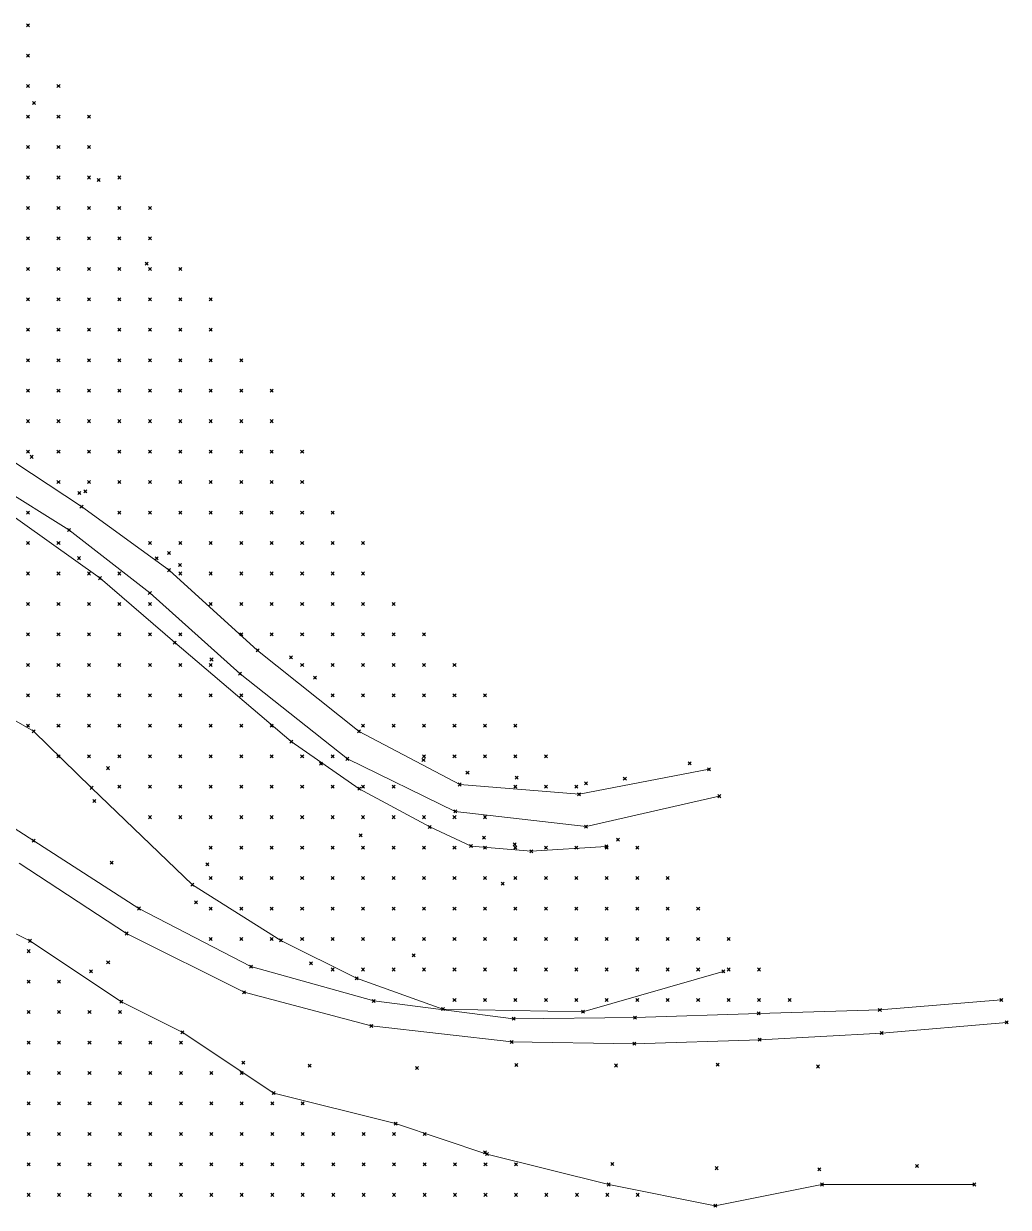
# Model space of a CAD drawing. Header units: metres. Extents: x 441556 to 446409, y 432338 to 461058.
# Drawn here: x 444674 to 444770.9, y 444866.3 to 444982.8 of the extents above; entities that cross this region are included whole.
import ezdxf

# ---------------------------------------------------------------- set-up
doc = ezdxf.new("R2010")
doc.units = ezdxf.units.M
doc.header["$MEASUREMENT"] = 0
doc.header["$PDMODE"] = 35
doc.header["$PDSIZE"] = 0.15
for name, color, linetype, lineweight in [('DTM-BRE-RevN_GRP_DRUM PAMANT', 2, 'Continuous', 0), ('DTM-BRE-RevN_GRP_TALUZ JOS', 2, 'Continuous', 0), ('DTM-BRE-RevN_GRP_TALUZ SUS', 2, 'Continuous', 0), ('DTM-NOK-RevN_bathymetry', 6, 'Continuous', 0), ('DTM-NOK-RevN_LIDAR_co_lidar', 91, 'Continuous', 0), ('DTM-NOK-RevN_RTK', 32, 'Continuous', 0)]:
    doc.layers.add(name, color=color, linetype=linetype, lineweight=lineweight)

msp = doc.modelspace()

# ---------------------------------------------------------------- linework, layer by layer
at = {"layer": 'DTM-BRE-RevN_GRP_DRUM PAMANT'}
for p, q in [((444668.48, 444942.659, 355.868), (444679.679, 444935.28, 355.06)), ((444678.448, 444932.986, 354.94), (444667.073, 444940.076, 355.841)), ((444679.679, 444935.28, 355.06), (444688.309, 444929.025, 354.352)), ((444686.406, 444926.785, 354.3), (444678.448, 444932.986, 354.94)), ((444688.309, 444929.025, 354.352), (444697.019, 444921.13, 353.484)), ((444695.295, 444918.827, 353.482), (444686.406, 444926.785, 354.3)), ((444697.019, 444921.13, 353.484), (444707.014, 444913.147, 352.878)), ((444705.858, 444910.449, 352.895), (444695.295, 444918.827, 353.482)), ((444707.014, 444913.147, 352.878), (444716.928, 444907.921, 352.258)), ((444716.48, 444905.267, 352.192), (444705.858, 444910.449, 352.895)), ((444728.679, 444906.952, 351.69), (444741.467, 444909.419, 351.091)), ((444674.974, 444902.375, 338.617), (444664.986, 444908.829, 338.723)), ((444716.928, 444907.921, 352.258), (444728.679, 444906.952, 351.69)), ((444742.475, 444906.77, 351.044), (444729.359, 444903.774, 351.644)), ((444729.359, 444903.774, 351.644), (444716.48, 444905.267, 352.192)), ((444685.34, 444895.71, 338.541), (444674.974, 444902.375, 338.617)), ((444684.123, 444893.247, 338.543), (444673.556, 444900.19, 338.639)), ((444696.36, 444889.994, 338.455), (444685.34, 444895.71, 338.541)), ((444695.69, 444887.467, 338.529), (444684.123, 444893.247, 338.543)), ((444708.458, 444886.611, 338.444), (444696.36, 444889.994, 338.455)), ((444708.217, 444884.154, 338.36), (444695.69, 444887.467, 338.529)), ((444722.223, 444884.851, 338.449), (444708.458, 444886.611, 338.444)), ((444770.243, 444886.703, 338.955), (444758.286, 444885.727, 338.822)), ((444734.184, 444884.969, 338.513), (444722.223, 444884.851, 338.449)), ((444746.368, 444885.378, 338.68), (444734.184, 444884.969, 338.513)), ((444758.286, 444885.727, 338.822), (444746.368, 444885.378, 338.68)), ((444722.036, 444882.573, 338.357), (444708.217, 444884.154, 338.36)), ((444770.789, 444884.492, 339.057), (444758.481, 444883.447, 338.819)), ((444734.106, 444882.393, 338.516), (444722.036, 444882.573, 338.357)), ((444746.457, 444882.789, 338.655), (444734.106, 444882.393, 338.516)), ((444758.481, 444883.447, 338.819), (444746.457, 444882.789, 338.655))]:
    msp.add_line(p, q, dxfattribs=at)
at = {"layer": 'DTM-BRE-RevN_GRP_TALUZ JOS'}
for p, q in [((444674.967, 444913.166, 339.902), (444661.829, 444920.626, 339.585)), ((444680.667, 444907.591, 339.75), (444674.967, 444913.166, 339.902)), ((444690.605, 444898.049, 339.122), (444680.667, 444907.591, 339.75)), ((444699.312, 444892.566, 339.167), (444690.605, 444898.049, 339.122)), ((444706.772, 444888.839, 338.84), (444699.312, 444892.566, 339.167)), ((444742.869, 444889.51, 338.764), (444729.059, 444885.538, 338.403)), ((444715.264, 444885.809, 338.366), (444706.772, 444888.839, 338.84)), ((444729.059, 444885.538, 338.403), (444715.264, 444885.809, 338.366))]:
    msp.add_line(p, q, dxfattribs=at)
at = {"layer": 'DTM-BRE-RevN_GRP_TALUZ SUS'}
for p, q in [((444681.51, 444928.237, 353.454), (444670.43, 444936.11, 354.835)), ((444688.865, 444921.898, 353.001), (444681.51, 444928.237, 353.454)), ((444700.336, 444912.149, 352.216), (444688.865, 444921.898, 353.001)), ((444707.023, 444907.502, 352.29), (444700.336, 444912.149, 352.216)), ((444713.969, 444903.74, 352.119), (444707.023, 444907.502, 352.29)), ((444718.034, 444901.857, 351.448), (444713.969, 444903.74, 352.119)), ((444723.964, 444901.351, 351.165), (444718.034, 444901.857, 351.448)), ((444731.35, 444901.823, 350.768), (444723.964, 444901.351, 351.165)), ((444662.61, 444898.525, 336.15), (444674.608, 444892.526, 336.321)), ((444674.608, 444892.526, 336.321), (444683.606, 444886.528, 336.113)), ((444683.606, 444886.528, 336.113), (444689.605, 444883.528, 336.064)), ((444689.605, 444883.528, 336.064), (444698.603, 444877.53, 335.351)), ((444698.603, 444877.53, 335.351), (444710.6, 444874.53, 335.248)), ((444710.6, 444874.53, 335.248), (444719.598, 444871.531, 335.182)), ((444719.598, 444871.531, 335.182), (444731.596, 444868.532, 335.18)), ((444731.596, 444868.532, 335.18), (444742.078, 444866.436, 335.477)), ((444742.078, 444866.436, 335.477), (444752.591, 444868.532, 335.341)), ((444752.591, 444868.532, 335.341), (444767.588, 444868.532, 335.496))]:
    msp.add_line(p, q, dxfattribs=at)
at = {"layer": 'DTM-NOK-RevN_bathymetry'}
for p in [(444674.468, 444891.51, 335.724), (444674.468, 444888.51, 335.688), (444677.468, 444888.51, 335.724), (444674.468, 444885.511, 335.376), (444677.468, 444885.511, 335.529), (444680.467, 444885.511, 335.691), (444683.466, 444885.511, 335.724), (444674.468, 444882.512, 335.082), (444677.468, 444882.512, 335.235), (444680.467, 444882.512, 335.398), (444683.466, 444882.512, 335.552), (444686.466, 444882.512, 335.695), (444689.465, 444882.512, 335.724), (444674.468, 444879.512, 334.767), (444677.468, 444879.512, 334.92), (444680.467, 444879.512, 335.106), (444683.466, 444879.512, 335.266), (444686.466, 444879.512, 335.377), (444689.465, 444879.512, 335.49), (444692.464, 444879.512, 335.599), (444695.464, 444879.512, 335.708), (444674.468, 444876.513, 334.5), (444677.468, 444876.513, 334.673), (444680.467, 444876.513, 334.829), (444683.466, 444876.513, 334.98), (444686.466, 444876.513, 335.076), (444689.465, 444876.513, 335.19), (444692.464, 444876.513, 335.299), (444695.464, 444876.513, 335.413), (444698.463, 444876.513, 335.52), (444701.463, 444876.513, 335.639), (444674.468, 444873.514, 334.33), (444677.468, 444873.514, 334.384), (444680.467, 444873.514, 334.578), (444683.466, 444873.514, 334.661), (444686.466, 444873.514, 334.775), (444689.465, 444873.514, 334.891), (444692.464, 444873.514, 335), (444695.464, 444873.514, 335.114), (444698.463, 444873.514, 335.226), (444701.463, 444873.514, 335.366), (444704.462, 444873.514, 335.414), (444707.461, 444873.514, 335.458), (444710.461, 444873.514, 335.5), (444713.46, 444873.514, 335.561), (444674.468, 444870.514, 334.32), (444677.468, 444870.514, 334.304), (444680.467, 444870.514, 334.306), (444683.466, 444870.514, 334.323), (444686.466, 444870.514, 334.454), (444689.465, 444870.514, 334.571), (444692.464, 444870.514, 334.686), (444695.464, 444870.514, 334.801), (444698.463, 444870.514, 334.936), (444701.463, 444870.514, 335.074), (444704.462, 444870.514, 335.121), (444707.461, 444870.514, 335.165), (444710.461, 444870.514, 335.218), (444713.46, 444870.514, 335.318), (444716.459, 444870.514, 335.429), (444719.459, 444870.514, 335.534), (444722.458, 444870.514, 335.647), (444674.468, 444867.515, 334.337), (444677.468, 444867.515, 334.331), (444680.467, 444867.515, 334.324), (444683.466, 444867.515, 334.291), (444686.466, 444867.515, 334.269), (444689.465, 444867.515, 334.298), (444692.464, 444867.515, 334.387), (444695.464, 444867.515, 334.53), (444698.463, 444867.515, 334.653), (444701.463, 444867.515, 334.8), (444704.462, 444867.515, 334.848), (444707.461, 444867.515, 334.894), (444710.461, 444867.515, 334.993), (444713.46, 444867.515, 335.093), (444716.459, 444867.515, 335.204), (444719.459, 444867.515, 335.31), (444722.458, 444867.515, 335.422), (444725.457, 444867.515, 335.527), (444728.457, 444867.515, 335.641), (444731.456, 444867.515, 335.714), (444734.456, 444867.515, 335.717)]:
    msp.add_point(p, dxfattribs=at)
at = {"layer": 'DTM-NOK-RevN_LIDAR_co_lidar'}
for p in [(444674.415, 444982.684, 387.111), (444674.415, 444979.685, 385.736), (444674.415, 444976.685, 384.083), (444677.414, 444976.685, 385.439), (444674.415, 444973.686, 382.413), (444677.414, 444973.686, 383.807), (444680.413, 444973.686, 385.023), (444674.415, 444970.687, 380.595), (444677.414, 444970.687, 381.913), (444680.413, 444970.687, 383.132), (444674.415, 444967.687, 378.698), (444677.414, 444967.687, 380.045), (444680.413, 444967.687, 381.145), (444683.413, 444967.687, 382.241), (444674.415, 444964.688, 376.721), (444677.414, 444964.688, 378.037), (444680.413, 444964.688, 378.972), (444683.413, 444964.688, 379.942), (444686.412, 444964.688, 381.407), (444674.415, 444961.689, 374.71), (444677.414, 444961.689, 375.777), (444680.413, 444961.689, 376.541), (444683.413, 444961.689, 377.656), (444686.412, 444961.689, 378.997), (444674.415, 444958.689, 372.477), (444677.414, 444958.689, 373.162), (444680.413, 444958.689, 373.899), (444683.413, 444958.689, 375.17), (444686.412, 444958.689, 376.684), (444689.411, 444958.689, 378.012), (444674.415, 444955.69, 369.98), (444677.414, 444955.69, 370.51), (444680.413, 444955.69, 371.374), (444683.413, 444955.69, 372.654), (444686.412, 444955.69, 374.47), (444689.411, 444955.69, 375.655), (444692.411, 444955.69, 377.181), (444674.415, 444952.691, 367.611), (444677.414, 444952.691, 368.265), (444680.413, 444952.691, 369.263), (444683.413, 444952.691, 370.712), (444686.412, 444952.691, 372.1), (444689.411, 444952.691, 373.421), (444692.411, 444952.691, 375.151), (444674.415, 444949.691, 365.112), (444677.414, 444949.691, 365.722), (444680.413, 444949.691, 366.697), (444683.413, 444949.691, 368.807), (444686.412, 444949.691, 370.055), (444689.411, 444949.691, 371.186), (444692.411, 444949.691, 373.258), (444695.41, 444949.691, 375.1), (444674.415, 444946.692, 361.541), (444677.414, 444946.692, 362.366), (444680.413, 444946.692, 363.036), (444683.413, 444946.692, 365.937), (444686.412, 444946.692, 367.431), (444689.411, 444946.692, 368.955), (444692.411, 444946.692, 370.895), (444695.41, 444946.692, 372.796), (444698.409, 444946.692, 374.572), (444674.415, 444943.693, 357.51), (444677.414, 444943.693, 358.888), (444680.413, 444943.693, 359.908), (444683.413, 444943.693, 361.126), (444686.412, 444943.693, 362.687), (444689.411, 444943.693, 366.467), (444692.411, 444943.693, 367.175), (444695.41, 444943.693, 368.887), (444698.409, 444943.693, 371.477), (444674.415, 444940.693, 355.744), (444677.414, 444940.693, 356.127), (444680.413, 444940.693, 357.119), (444683.413, 444940.693, 358.116), (444686.412, 444940.693, 359.116), (444689.411, 444940.693, 360.831), (444692.411, 444940.693, 362.7), (444695.41, 444940.693, 364.108), (444698.409, 444940.693, 366.891), (444701.409, 444940.693, 368.131), (444677.414, 444937.694, 355.057), (444680.413, 444937.694, 355.377), (444683.413, 444937.694, 355.867), (444686.412, 444937.694, 356.8), (444689.411, 444937.694, 358.956), (444692.411, 444937.694, 360.862), (444695.41, 444937.694, 362.378), (444698.409, 444937.694, 365.273), (444701.409, 444937.694, 367.727), (444674.415, 444934.695, 354.585), (444683.413, 444934.695, 354.825), (444686.412, 444934.695, 355.402), (444689.411, 444934.695, 357.132), (444692.411, 444934.695, 359.24), (444695.41, 444934.695, 361.442), (444698.409, 444934.695, 362.947), (444701.409, 444934.695, 365.683), (444704.408, 444934.695, 369.861), (444674.415, 444931.695, 352.525), (444677.414, 444931.695, 353.895), (444686.412, 444931.695, 354.33), (444689.411, 444931.695, 355.656), (444692.411, 444931.695, 358.029), (444695.41, 444931.695, 359.613), (444698.409, 444931.695, 361.217), (444701.409, 444931.695, 364.058), (444704.408, 444931.695, 365.986), (444707.407, 444931.695, 369.2), (444674.415, 444928.696, 349.971), (444677.414, 444928.696, 351.706), (444680.413, 444928.696, 353.348), (444683.413, 444928.696, 353.953), (444689.411, 444928.696, 354.246), (444692.411, 444928.696, 355.425), (444695.41, 444928.696, 357.331), (444698.409, 444928.696, 359.073), (444701.409, 444928.696, 361.12), (444704.408, 444928.696, 363.491), (444707.407, 444928.696, 366.053), (444674.415, 444925.697, 347.687), (444677.414, 444925.697, 349.681), (444680.413, 444925.697, 351.247), (444683.413, 444925.697, 352.696), (444686.412, 444925.697, 353.688), (444692.411, 444925.697, 354.027), (444695.41, 444925.697, 354.769), (444698.409, 444925.697, 356.437), (444701.409, 444925.697, 358.206), (444704.408, 444925.697, 359.807), (444707.407, 444925.697, 362.023), (444710.407, 444925.697, 363.837), (444674.415, 444922.697, 345.538), (444677.414, 444922.697, 346.985), (444680.413, 444922.697, 349.279), (444683.413, 444922.697, 351.028), (444686.412, 444922.697, 352.337), (444689.411, 444922.697, 353.359), (444695.41, 444922.697, 353.576), (444698.409, 444922.697, 354.078), (444701.409, 444922.697, 355.587), (444704.408, 444922.697, 357.139), (444707.407, 444922.697, 359.234), (444710.407, 444922.697, 360.972), (444713.406, 444922.697, 362.372), (444674.415, 444919.698, 343.654), (444677.414, 444919.698, 345.213), (444680.413, 444919.698, 347.018), (444683.413, 444919.698, 348.626), (444686.412, 444919.698, 350.435), (444689.411, 444919.698, 352.059), (444692.411, 444919.698, 353.04), (444701.409, 444919.698, 353.692), (444704.408, 444919.698, 354.834), (444707.407, 444919.698, 356.576), (444710.407, 444919.698, 358.553), (444713.406, 444919.698, 360.263), (444716.406, 444919.698, 361.463), (444674.415, 444916.699, 341.818), (444677.414, 444916.699, 343.523), (444680.413, 444916.699, 345.151), (444683.413, 444916.699, 346.608), (444686.412, 444916.699, 348.357), (444689.411, 444916.699, 350.394), (444692.411, 444916.699, 351.601), (444695.41, 444916.699, 352.595), (444704.408, 444916.699, 353.231), (444707.407, 444916.699, 354.46), (444710.407, 444916.699, 356.079), (444713.406, 444916.699, 357.718), (444716.406, 444916.699, 359.406), (444719.405, 444916.699, 360.462), (444674.415, 444913.699, 340.125), (444677.414, 444913.699, 341.628), (444680.413, 444913.699, 343.271), (444683.413, 444913.699, 345.042), (444686.412, 444913.699, 346.671), (444689.411, 444913.699, 348.439), (444692.411, 444913.699, 350.02), (444695.41, 444913.699, 351.3), (444698.409, 444913.699, 352.214), (444707.407, 444913.699, 353.037), (444710.407, 444913.699, 353.705), (444713.406, 444913.699, 354.903), (444716.406, 444913.699, 356.388), (444719.405, 444913.699, 357.689), (444722.404, 444913.699, 358.641), (444677.414, 444910.7, 340.024), (444680.413, 444910.7, 341.461), (444683.413, 444910.7, 343.124), (444686.412, 444910.7, 344.884), (444689.411, 444910.7, 346.466), (444692.411, 444910.7, 348.225), (444695.41, 444910.7, 349.268), (444698.409, 444910.7, 350.514), (444701.409, 444910.7, 351.733), (444704.408, 444910.7, 352.419), (444713.406, 444910.7, 353.039), (444716.406, 444910.7, 353.708), (444719.405, 444910.7, 354.331), (444722.404, 444910.7, 354.96), (444725.404, 444910.7, 356.17), (444683.413, 444907.7, 341.089), (444686.412, 444907.7, 342.531), (444689.411, 444907.7, 344.484), (444692.411, 444907.7, 345.963), (444695.41, 444907.7, 347.127), (444698.409, 444907.7, 348.387), (444701.409, 444907.7, 349.858), (444704.408, 444907.7, 351.204), (444707.407, 444907.7, 352.026), (444710.407, 444907.7, 352.317), (444722.404, 444907.7, 352.414), (444725.404, 444907.7, 352.798), (444728.403, 444907.7, 352.871), (444686.412, 444904.701, 340.46), (444689.411, 444904.701, 342.083), (444692.411, 444904.701, 343.745), (444695.41, 444904.701, 345.005), (444698.409, 444904.701, 346.314), (444701.409, 444904.701, 347.823), (444704.408, 444904.701, 349.349), (444707.407, 444904.701, 350.584), (444710.407, 444904.701, 351.475), (444713.406, 444904.701, 351.9), (444716.406, 444904.701, 351.958), (444719.405, 444904.701, 351.863), (444692.411, 444901.702, 341.701), (444695.41, 444901.702, 342.941), (444698.409, 444901.702, 344.34), (444701.409, 444901.702, 345.695), (444704.408, 444901.702, 347.182), (444707.407, 444901.702, 348.575), (444710.407, 444901.702, 349.792), (444713.406, 444901.702, 350.616), (444716.406, 444901.702, 350.933), (444719.405, 444901.702, 351.045), (444722.404, 444901.702, 351.023), (444725.404, 444901.702, 350.858), (444728.403, 444901.702, 350.665), (444731.402, 444901.702, 350.267), (444734.402, 444901.702, 349.753), (444692.411, 444898.702, 339.993), (444695.41, 444898.702, 341.015), (444698.409, 444898.702, 342.322), (444701.409, 444898.702, 343.591), (444704.408, 444898.702, 344.965), (444707.407, 444898.702, 346.298), (444710.407, 444898.702, 347.481), (444713.406, 444898.702, 348.422), (444716.406, 444898.702, 348.933), (444719.405, 444898.702, 349.102), (444722.404, 444898.702, 349.067), (444725.404, 444898.702, 348.902), (444728.403, 444898.702, 348.691), (444731.402, 444898.702, 348.168), (444734.402, 444898.702, 347.345), (444737.401, 444898.702, 347.145), (444692.411, 444895.703, 338.82), (444695.41, 444895.703, 339.415), (444698.409, 444895.703, 340.429), (444701.409, 444895.703, 341.648), (444704.408, 444895.703, 342.856), (444707.407, 444895.703, 344.037), (444710.407, 444895.703, 345.097), (444713.406, 444895.703, 346.005), (444716.406, 444895.703, 346.561), (444719.405, 444895.703, 346.674), (444722.404, 444895.703, 346.613), (444725.404, 444895.703, 346.424), (444728.403, 444895.703, 346.116), (444731.402, 444895.703, 345.707), (444734.402, 444895.703, 345.034), (444737.401, 444895.703, 345.074), (444740.4, 444895.703, 345.181), (444692.411, 444892.704, 338.252), (444695.41, 444892.704, 338.46), (444698.409, 444892.704, 338.987), (444701.409, 444892.704, 339.847), (444704.408, 444892.704, 340.86), (444707.407, 444892.704, 341.772), (444710.407, 444892.704, 342.603), (444713.406, 444892.704, 343.319), (444716.406, 444892.704, 343.853), (444719.405, 444892.704, 344.077), (444722.404, 444892.704, 344.119), (444725.404, 444892.704, 343.975), (444728.403, 444892.704, 343.604), (444731.402, 444892.704, 343.213), (444734.402, 444892.704, 342.681), (444737.401, 444892.704, 342.405), (444740.4, 444892.704, 342.334), (444743.4, 444892.704, 341.878), (444674.608, 444892.526, 336.321), (444680.607, 444889.527, 336.521), (444704.408, 444889.704, 339.141), (444707.407, 444889.704, 339.593), (444710.407, 444889.704, 340.121), (444713.406, 444889.704, 340.6), (444716.406, 444889.704, 341.071), (444719.405, 444889.704, 341.399), (444722.404, 444889.704, 341.485), (444725.404, 444889.704, 341.433), (444728.403, 444889.704, 341.208), (444731.402, 444889.704, 340.835), (444734.402, 444889.704, 340.374), (444737.401, 444889.704, 339.727), (444740.4, 444889.704, 339.239), (444743.4, 444889.704, 338.945), (444746.399, 444889.704, 338.929), (444683.606, 444886.528, 336.113), (444716.406, 444886.705, 339.048), (444719.405, 444886.705, 339.247), (444722.404, 444886.705, 339.309), (444725.404, 444886.705, 339.285), (444728.403, 444886.705, 339.209), (444731.402, 444886.705, 339.011), (444734.402, 444886.705, 338.881), (444737.401, 444886.705, 338.764), (444740.4, 444886.705, 338.611), (444743.4, 444886.705, 338.476), (444746.399, 444886.705, 338.536), (444749.398, 444886.705, 338.643), (444689.605, 444883.528, 336.064), (444695.603, 444880.529, 335.942), (444698.603, 444877.53, 335.351), (444710.6, 444874.53, 335.248), (444719.405, 444871.708, 335.182), (444719.598, 444871.531, 335.182), (444731.596, 444868.532, 335.18), (444752.591, 444868.532, 335.341), (444767.588, 444868.532, 335.496)]:
    msp.add_point(p, dxfattribs=at)
at = {"layer": 'DTM-NOK-RevN_RTK'}
for p in [(444674.995, 444975.02, 383.595), (444681.376, 444967.441, 381.62), (444686.095, 444959.207, 377.147), (444674.777, 444940.182, 355.673), (444679.471, 444936.619, 355.489), (444680.063, 444936.773, 355.313), (444679.679, 444935.28, 355.06), (444678.448, 444932.986, 354.94), (444679.427, 444930.204, 354.308), (444687.078, 444930.191, 354.453), (444688.293, 444930.701, 354.793), (444688.309, 444929.025, 354.352), (444689.367, 444929.531, 354.543), (444681.51, 444928.237, 353.454), (444686.406, 444926.785, 354.3), (444688.865, 444921.898, 353.001), (444697.019, 444921.13, 353.484), (444692.478, 444920.226, 353.676), (444700.298, 444920.428, 353.646), (444695.295, 444918.827, 353.482), (444702.676, 444918.448, 353.489), (444674.967, 444913.166, 339.902), (444707.014, 444913.147, 352.878), (444700.336, 444912.149, 352.216), (444705.858, 444910.449, 352.895), (444713.355, 444910.322, 352.812), (444682.283, 444909.529, 341.969), (444703.266, 444909.963, 352.613), (444717.686, 444909.079, 352.444), (444739.566, 444910.008, 351.326), (444741.467, 444909.419, 351.091), (444716.928, 444907.921, 352.258), (444722.54, 444908.602, 352.207), (444729.367, 444908.022, 351.873), (444733.178, 444908.491, 351.666), (444680.667, 444907.591, 339.75), (444707.023, 444907.502, 352.29), (444728.679, 444906.952, 351.69), (444742.475, 444906.77, 351.044), (444680.954, 444906.302, 339.357), (444716.48, 444905.267, 352.192), (444713.969, 444903.74, 352.119), (444729.359, 444903.774, 351.644), (444674.974, 444902.375, 338.617), (444707.176, 444902.906, 349.582), (444719.3, 444902.68, 352.051), (444719.3, 444902.68, 352.055), (444722.345, 444902.031, 351.992), (444732.492, 444902.5, 351.335), (444718.034, 444901.857, 351.448), (444723.964, 444901.351, 351.165), (444731.35, 444901.823, 350.768), (444682.644, 444900.209, 338.597), (444692.083, 444900.051, 340.789), (444690.605, 444898.049, 339.122), (444721.161, 444898.153, 348.998), (444690.952, 444896.305, 338.705), (444685.34, 444895.71, 338.541), (444684.123, 444893.247, 338.543), (444699.312, 444892.566, 339.167), (444682.303, 444890.399, 337.623), (444712.391, 444891.097, 342.149), (444696.36, 444889.994, 338.455), (444702.276, 444890.323, 339.017), (444742.869, 444889.51, 338.764), (444706.772, 444888.839, 338.84), (444695.69, 444887.467, 338.529), (444708.458, 444886.611, 338.444), (444715.264, 444885.809, 338.366), (444758.286, 444885.727, 338.822), (444770.243, 444886.703, 338.955), (444722.223, 444884.851, 338.449), (444729.059, 444885.538, 338.403), (444734.184, 444884.969, 338.513), (444746.368, 444885.378, 338.68), (444708.217, 444884.154, 338.36), (444758.481, 444883.447, 338.819), (444770.789, 444884.492, 339.057), (444722.036, 444882.573, 338.357), (444734.106, 444882.393, 338.516), (444746.457, 444882.789, 338.655), (444702.133, 444880.223, 336.437), (444712.703, 444880.007, 337.1), (444722.49, 444880.299, 337.51), (444732.322, 444880.25, 338.023), (444742.314, 444880.342, 338.188), (444752.19, 444880.153, 338.348), (444731.936, 444870.56, 335.515), (444742.209, 444870.143, 335.692), (444752.32, 444870.033, 335.742), (444761.95, 444870.347, 335.763), (444742.078, 444866.436, 335.477)]:
    msp.add_point(p, dxfattribs=at)

doc.saveas('drawing.dxf')
